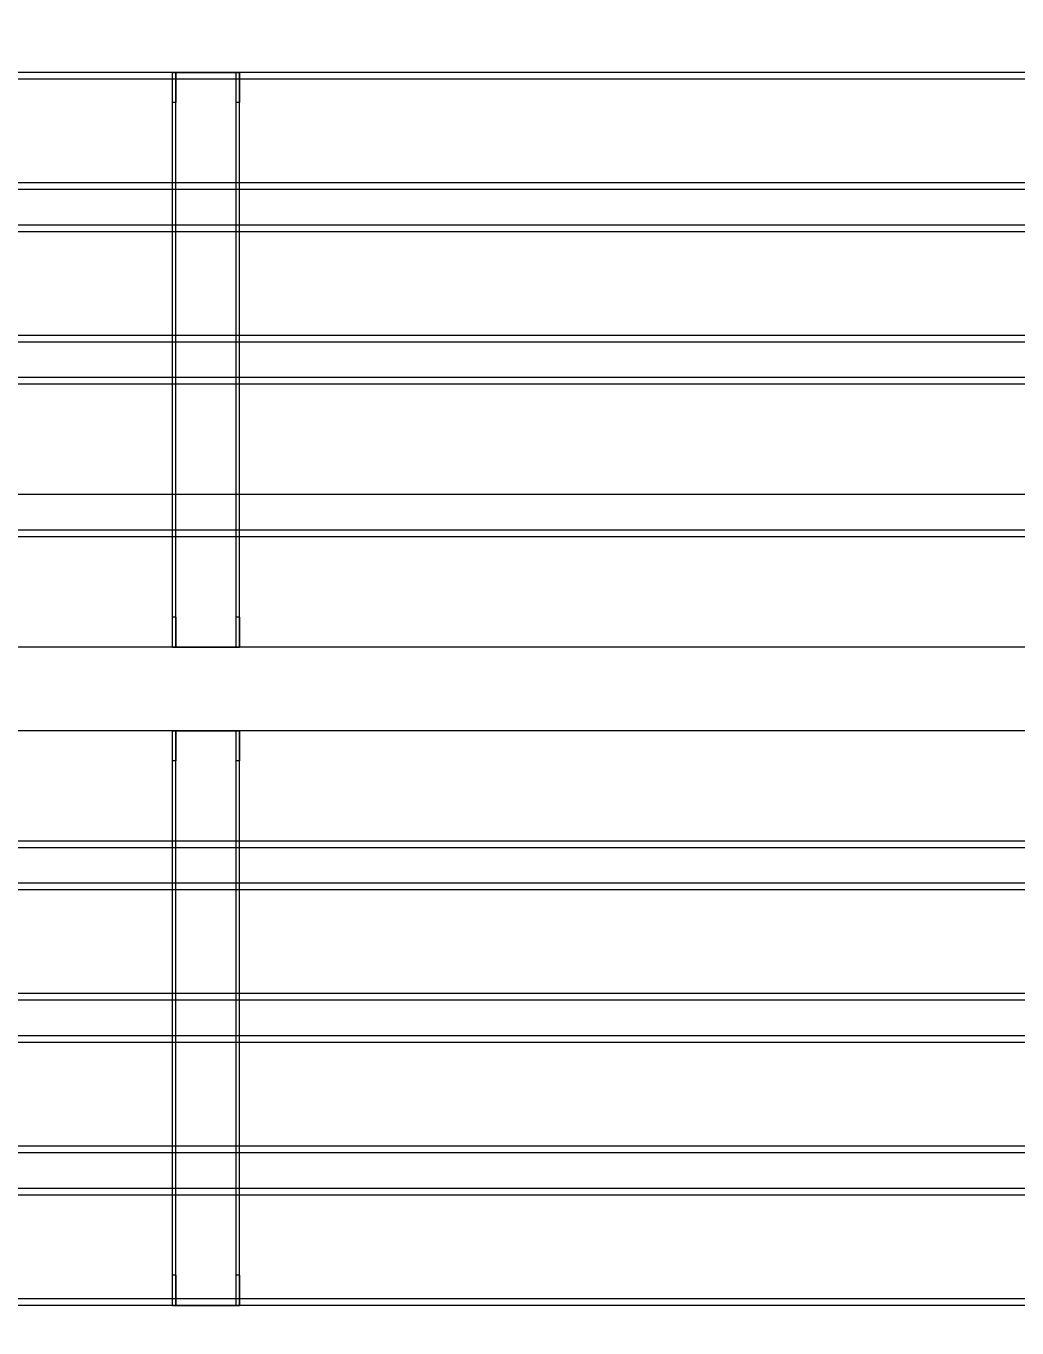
# Model space of a CAD drawing. Header units: millimetres. Extents: x 27531 to 32481, y 14140 to 19587.
# Drawn here: x 28599 to 29193, y 17562 to 18343 of the extents above; entities that cross this region are included whole.
import ezdxf

# ---------------------------------------------------------------- set-up
doc = ezdxf.new("R2010")
doc.units = ezdxf.units.MM
doc.header["$LTSCALE"] = 3
doc.layers.add('Warstwa 1', color=7, linetype='Continuous')
doc.styles.get("Standard").update_dxf_attribs({"font": 'arial.ttf'})
doc.dimstyles.new('MATEUSZ', dxfattribs={"dimtxt": 35, "dimasz": 16, "dimexe": 0.18, "dimexo": 0.0625, "dimgap": 0.09, "dimtad": 0, "dimdec": 0, "dimdsep": 46, "dimtxsty": 'Standard', "dimblk": 'DOT', "dimcen": 0.09, "dimse1": 1, "dimse2": 1, "dimadec": 0, "dimazin": 0, "dimtfac": 1, "dimtdec": 0, "dimtofl": 0, "dimtmove": 0, "dimatfit": 3, "dimfxl": 1, "dimtolj": 1, "dimtzin": 0, "dimlwd": 9, "dimlwe": 9, "dimarcsym": 0})

# ---------------------------------------------------------------- blocks, each defined once
blk = doc.blocks.new('eweq')
at = {"layer": 'Warstwa 1', "color": 7, "lineweight": 18}
for points in [[(35504.088, 16929.219), (35313.588, 16929.219)], [(35406.298, 16885.562), (35406.298, 16929.219)], [(35406.298, 16885.562), (35406.298, 16929.219)], [(35406.298, 16929.219), (35406.298, 16929.219)], [(35406.298, 16929.219), (35411.378, 16929.219)], [(35406.298, 16929.219), (35411.378, 16929.219)], [(35406.298, 16885.562), (35406.298, 16929.219)], [(35406.298, 16929.219), (35406.298, 16929.219)], [(35406.552, 16929.219), (35406.298, 16929.219)], [(35406.552, 16929.219), (35406.298, 16929.219)], [(35406.552, 16929.219), (35406.552, 16929.219)], [(35406.552, 16885.562), (35406.552, 16929.219)], [(35411.124, 16885.562), (35411.124, 16929.219)], [(35411.378, 16929.219), (35411.124, 16929.219)], [(35411.378, 16929.219), (35411.124, 16929.219)], [(35411.124, 16929.219), (35411.124, 16929.219)], [(35411.378, 16929.219), (35411.378, 16929.219)], [(35411.378, 16885.562), (35411.378, 16929.219)], [(35411.378, 16885.562), (35411.378, 16929.219)], [(35411.378, 16885.562), (35411.378, 16929.219)], [(35411.378, 16929.219), (35411.378, 16929.219)], [(35504.088, 16928.711), (35313.588, 16928.711)], [(35406.552, 16926.933), (35406.298, 16926.933)], [(35406.298, 16887.848), (35406.298, 16926.933)], [(35406.552, 16887.848), (35406.552, 16926.933)], [(35411.378, 16926.933), (35411.124, 16926.933)], [(35411.124, 16887.848), (35411.124, 16926.933)], [(35411.378, 16887.848), (35411.378, 16926.933)], [(35504.088, 16920.837), (35313.588, 16920.837)], [(35504.088, 16920.329), (35313.588, 16920.329)], [(35504.088, 16917.63), (35313.588, 16917.63)], [(35504.088, 16917.122), (35313.588, 16917.122)], [(35504.088, 16909.248), (35313.588, 16909.248)], [(35504.088, 16908.74), (35313.588, 16908.74)], [(35504.088, 16906.041), (35313.588, 16906.041)], [(35504.088, 16905.533), (35313.588, 16905.533)], [(35504.088, 16894.452), (35313.588, 16894.452)], [(35504.088, 16894.452), (35313.588, 16894.452)], [(35504.088, 16893.944), (35313.588, 16893.944)], [(35504.088, 16893.944), (35313.588, 16893.944)], [(35406.552, 16887.848), (35406.298, 16887.848)], [(35411.378, 16887.848), (35411.124, 16887.848)], [(35406.298, 16885.562), (35406.298, 16885.562)], [(35406.298, 16885.562), (35411.378, 16885.562)], [(35406.298, 16885.562), (35411.378, 16885.562)], [(35406.298, 16885.562), (35406.298, 16885.562)], [(35406.552, 16885.562), (35406.298, 16885.562)], [(35406.552, 16885.562), (35406.298, 16885.562)], [(35406.552, 16885.562), (35406.552, 16885.562)], [(35411.378, 16885.562), (35411.124, 16885.562)], [(35411.378, 16885.562), (35411.124, 16885.562)], [(35411.124, 16885.562), (35411.124, 16885.562)], [(35411.378, 16885.562), (35411.378, 16885.562)], [(35411.378, 16885.562), (35411.378, 16885.562)], [(35406.298, 16835.556), (35406.298, 16879.212)], [(35406.298, 16835.556), (35406.298, 16879.212)], [(35406.298, 16879.212), (35406.298, 16879.212)], [(35406.298, 16879.212), (35411.378, 16879.212)], [(35406.298, 16879.212), (35411.378, 16879.212)], [(35406.298, 16835.556), (35406.298, 16879.212)], [(35406.552, 16879.212), (35406.298, 16879.212)], [(35406.552, 16879.212), (35406.298, 16879.212)], [(35406.298, 16879.212), (35406.298, 16879.212)], [(35406.552, 16835.556), (35406.552, 16879.212)], [(35406.552, 16879.212), (35406.552, 16879.212)], [(35411.124, 16835.556), (35411.124, 16879.212)], [(35411.378, 16879.212), (35411.124, 16879.212)], [(35411.378, 16879.212), (35411.124, 16879.212)], [(35411.124, 16879.212), (35411.124, 16879.212)], [(35411.378, 16879.212), (35411.378, 16879.212)], [(35411.378, 16835.556), (35411.378, 16879.212)], [(35411.378, 16835.556), (35411.378, 16879.212)], [(35411.378, 16835.556), (35411.378, 16879.212)], [(35411.378, 16879.212), (35411.378, 16879.212)], [(35406.552, 16876.926), (35406.298, 16876.926)], [(35406.298, 16837.842), (35406.298, 16876.926)], [(35406.552, 16837.842), (35406.552, 16876.926)], [(35411.378, 16876.926), (35411.124, 16876.926)], [(35411.124, 16837.842), (35411.124, 16876.926)], [(35411.378, 16837.842), (35411.378, 16876.926)], [(35504.088, 16870.83), (35313.588, 16870.83)], [(35504.088, 16870.322), (35313.588, 16870.322)], [(35504.088, 16867.624), (35313.588, 16867.624)], [(35504.088, 16867.116), (35313.588, 16867.116)], [(35504.088, 16859.242), (35313.588, 16859.242)], [(35504.088, 16858.734), (35313.588, 16858.734)], [(35504.088, 16856.035), (35313.588, 16856.035)], [(35504.088, 16855.527), (35313.588, 16855.527)], [(35504.088, 16847.653), (35313.588, 16847.653)], [(35504.088, 16847.145), (35313.588, 16847.145)], [(35504.088, 16844.446), (35313.588, 16844.446)], [(35504.088, 16843.938), (35313.588, 16843.938)], [(35406.552, 16837.842), (35406.298, 16837.842)], [(35411.378, 16837.842), (35411.124, 16837.842)], [(35504.088, 16836.064), (35313.588, 16836.064)], [(35504.088, 16835.556), (35313.588, 16835.556)], [(35406.298, 16835.556), (35406.298, 16835.556)], [(35406.298, 16835.556), (35411.378, 16835.556)], [(35406.298, 16835.556), (35411.378, 16835.556)], [(35406.552, 16835.556), (35406.298, 16835.556)], [(35406.552, 16835.556), (35406.298, 16835.556)], [(35406.298, 16835.556), (35406.298, 16835.556)], [(35406.552, 16835.556), (35406.552, 16835.556)], [(35411.378, 16835.556), (35411.124, 16835.556)], [(35411.378, 16835.556), (35411.124, 16835.556)], [(35411.124, 16835.556), (35411.124, 16835.556)], [(35411.378, 16835.556), (35411.378, 16835.556)], [(35411.378, 16835.556), (35411.378, 16835.556)]]:
    blk.add_lwpolyline(points, dxfattribs=at)
for points in [[(35504.088, 16929.219), (35440.588, 16929.219), (35377.088, 16929.219), (35313.588, 16929.219)], [(35504.088, 16920.329), (35440.588, 16920.329), (35377.088, 16920.329), (35313.588, 16920.329)], [(35504.088, 16917.63), (35440.588, 16917.63), (35377.088, 16917.63), (35313.588, 16917.63)], [(35504.088, 16908.74), (35440.588, 16908.74), (35377.088, 16908.74), (35313.588, 16908.74)], [(35504.088, 16906.041), (35440.588, 16906.041), (35377.088, 16906.041), (35313.588, 16906.041)], [(35504.088, 16897.151), (35440.588, 16897.151), (35377.088, 16897.151), (35313.588, 16897.151)], [(35504.088, 16897.151), (35440.588, 16897.151), (35377.088, 16897.151), (35313.588, 16897.151)], [(35504.088, 16885.562), (35440.588, 16885.562), (35377.088, 16885.562), (35313.588, 16885.562)], [(35504.088, 16885.562), (35440.588, 16885.562), (35377.088, 16885.562), (35313.588, 16885.562)], [(35504.088, 16885.562), (35440.588, 16885.562), (35377.088, 16885.562), (35313.588, 16885.562)], [(35504.088, 16885.562), (35440.588, 16885.562), (35377.088, 16885.562), (35313.588, 16885.562)], [(35504.088, 16879.212), (35440.588, 16879.212), (35377.088, 16879.212), (35313.588, 16879.212)], [(35504.088, 16879.212), (35440.588, 16879.212), (35377.088, 16879.212), (35313.588, 16879.212)], [(35504.088, 16879.212), (35440.588, 16879.212), (35377.088, 16879.212), (35313.588, 16879.212)], [(35504.088, 16879.212), (35440.588, 16879.212), (35377.088, 16879.212), (35313.588, 16879.212)], [(35504.088, 16870.322), (35440.588, 16870.322), (35377.088, 16870.322), (35313.588, 16870.322)], [(35504.088, 16867.624), (35440.588, 16867.624), (35377.088, 16867.624), (35313.588, 16867.624)], [(35504.088, 16858.734), (35440.588, 16858.734), (35377.088, 16858.734), (35313.588, 16858.734)], [(35504.088, 16856.035), (35440.588, 16856.035), (35377.088, 16856.035), (35313.588, 16856.035)], [(35504.088, 16847.145), (35440.588, 16847.145), (35377.088, 16847.145), (35313.588, 16847.145)], [(35504.088, 16844.446), (35440.588, 16844.446), (35377.088, 16844.446), (35313.588, 16844.446)], [(35504.088, 16835.556), (35440.588, 16835.556), (35377.088, 16835.556), (35313.588, 16835.556)]]:
    blk.add_open_spline(points, degree=3, dxfattribs=at)
for points in [[(35406.298, 16926.933), (35406.298, 16927.04), (35406.298, 16927.157), (35406.298, 16927.264), (35406.298, 16927.372), (35406.298, 16927.487), (35406.298, 16927.592), (35406.298, 16927.697), (35406.298, 16927.805), (35406.298, 16927.904), (35406.298, 16928.004), (35406.298, 16928.103), (35406.298, 16928.195), (35406.298, 16928.287), (35406.298, 16928.376), (35406.298, 16928.458), (35406.298, 16928.541), (35406.298, 16928.618), (35406.298, 16928.689), (35406.298, 16928.76), (35406.298, 16928.824), (35406.298, 16928.882), (35406.298, 16928.94), (35406.298, 16928.989), (35406.298, 16929.033), (35406.298, 16929.077), (35406.298, 16929.112), (35406.298, 16929.141), (35406.298, 16929.16), (35406.298, 16929.175), (35406.298, 16929.188), (35406.298, 16929.196), (35406.298, 16929.202), (35406.298, 16929.207), (35406.298, 16929.215), (35406.298, 16929.219), (35406.298, 16929.219)], [(35406.552, 16929.219), (35406.552, 16929.219), (35406.552, 16929.21), (35406.552, 16929.194), (35406.552, 16929.179), (35406.552, 16929.153), (35406.552, 16929.122), (35406.552, 16929.09), (35406.552, 16929.049), (35406.552, 16929.002), (35406.552, 16928.955), (35406.552, 16928.899), (35406.552, 16928.838), (35406.552, 16928.777), (35406.552, 16928.709), (35406.552, 16928.635), (35406.552, 16928.561), (35406.552, 16928.481), (35406.552, 16928.396), (35406.552, 16928.311), (35406.552, 16928.222), (35406.552, 16928.127), (35406.552, 16928.032), (35406.552, 16927.936), (35406.552, 16927.834), (35406.552, 16927.732), (35406.552, 16927.631), (35406.552, 16927.523), (35406.552, 16927.451), (35406.552, 16927.382), (35406.552, 16927.308), (35406.552, 16927.26), (35406.552, 16927.212), (35406.552, 16927.163), (35406.552, 16927.085), (35406.552, 16927.011), (35406.552, 16926.933)], [(35411.124, 16926.933), (35411.124, 16927.04), (35411.124, 16927.157), (35411.124, 16927.264), (35411.124, 16927.372), (35411.124, 16927.487), (35411.124, 16927.592), (35411.124, 16927.697), (35411.124, 16927.805), (35411.124, 16927.904), (35411.124, 16928.004), (35411.124, 16928.103), (35411.124, 16928.195), (35411.124, 16928.287), (35411.124, 16928.376), (35411.124, 16928.458), (35411.124, 16928.541), (35411.124, 16928.618), (35411.124, 16928.689), (35411.124, 16928.76), (35411.124, 16928.824), (35411.124, 16928.882), (35411.124, 16928.94), (35411.124, 16928.989), (35411.124, 16929.033), (35411.124, 16929.077), (35411.124, 16929.112), (35411.124, 16929.141), (35411.124, 16929.16), (35411.124, 16929.175), (35411.124, 16929.188), (35411.124, 16929.196), (35411.124, 16929.202), (35411.124, 16929.207), (35411.124, 16929.215), (35411.124, 16929.219), (35411.124, 16929.219)], [(35411.378, 16929.219), (35411.378, 16929.219), (35411.378, 16929.21), (35411.378, 16929.194), (35411.378, 16929.179), (35411.378, 16929.153), (35411.378, 16929.122), (35411.378, 16929.09), (35411.378, 16929.049), (35411.378, 16929.002), (35411.378, 16928.955), (35411.378, 16928.899), (35411.378, 16928.838), (35411.378, 16928.777), (35411.378, 16928.709), (35411.378, 16928.635), (35411.378, 16928.561), (35411.378, 16928.481), (35411.378, 16928.396), (35411.378, 16928.311), (35411.378, 16928.222), (35411.378, 16928.127), (35411.378, 16928.032), (35411.378, 16927.936), (35411.378, 16927.834), (35411.378, 16927.732), (35411.378, 16927.631), (35411.378, 16927.523), (35411.378, 16927.451), (35411.378, 16927.382), (35411.378, 16927.308), (35411.378, 16927.26), (35411.378, 16927.212), (35411.378, 16927.163), (35411.378, 16927.085), (35411.378, 16927.011), (35411.378, 16926.933)], [(35406.298, 16885.562), (35406.298, 16885.562), (35406.298, 16885.571), (35406.298, 16885.587), (35406.298, 16885.602), (35406.298, 16885.628), (35406.298, 16885.659), (35406.298, 16885.691), (35406.298, 16885.732), (35406.298, 16885.779), (35406.298, 16885.826), (35406.298, 16885.882), (35406.298, 16885.942), (35406.298, 16886.003), (35406.298, 16886.072), (35406.298, 16886.146), (35406.298, 16886.22), (35406.298, 16886.3), (35406.298, 16886.385), (35406.298, 16886.47), (35406.298, 16886.559), (35406.298, 16886.654), (35406.298, 16886.749), (35406.298, 16886.845), (35406.298, 16886.947), (35406.298, 16887.049), (35406.298, 16887.15), (35406.298, 16887.258), (35406.298, 16887.33), (35406.298, 16887.399), (35406.298, 16887.473), (35406.298, 16887.521), (35406.298, 16887.569), (35406.298, 16887.618), (35406.298, 16887.696), (35406.298, 16887.77), (35406.298, 16887.848)], [(35406.552, 16887.848), (35406.552, 16887.74), (35406.552, 16887.624), (35406.552, 16887.517), (35406.552, 16887.408), (35406.552, 16887.294), (35406.552, 16887.189), (35406.552, 16887.084), (35406.552, 16886.976), (35406.552, 16886.877), (35406.552, 16886.777), (35406.552, 16886.678), (35406.552, 16886.586), (35406.552, 16886.494), (35406.552, 16886.405), (35406.552, 16886.323), (35406.552, 16886.24), (35406.552, 16886.163), (35406.552, 16886.092), (35406.552, 16886.021), (35406.552, 16885.957), (35406.552, 16885.899), (35406.552, 16885.841), (35406.552, 16885.791), (35406.552, 16885.748), (35406.552, 16885.704), (35406.552, 16885.669), (35406.552, 16885.64), (35406.552, 16885.621), (35406.552, 16885.606), (35406.552, 16885.593), (35406.552, 16885.585), (35406.552, 16885.579), (35406.552, 16885.574), (35406.552, 16885.566), (35406.552, 16885.562), (35406.552, 16885.562)], [(35411.124, 16885.562), (35411.124, 16885.562), (35411.124, 16885.571), (35411.124, 16885.587), (35411.124, 16885.602), (35411.124, 16885.628), (35411.124, 16885.659), (35411.124, 16885.691), (35411.124, 16885.732), (35411.124, 16885.779), (35411.124, 16885.826), (35411.124, 16885.882), (35411.124, 16885.942), (35411.124, 16886.003), (35411.124, 16886.072), (35411.124, 16886.146), (35411.124, 16886.22), (35411.124, 16886.3), (35411.124, 16886.385), (35411.124, 16886.47), (35411.124, 16886.559), (35411.124, 16886.654), (35411.124, 16886.749), (35411.124, 16886.845), (35411.124, 16886.947), (35411.124, 16887.049), (35411.124, 16887.15), (35411.124, 16887.258), (35411.124, 16887.33), (35411.124, 16887.399), (35411.124, 16887.473), (35411.124, 16887.521), (35411.124, 16887.569), (35411.124, 16887.618), (35411.124, 16887.696), (35411.124, 16887.77), (35411.124, 16887.848)], [(35411.378, 16887.848), (35411.378, 16887.74), (35411.378, 16887.624), (35411.378, 16887.517), (35411.378, 16887.408), (35411.378, 16887.294), (35411.378, 16887.189), (35411.378, 16887.084), (35411.378, 16886.976), (35411.378, 16886.877), (35411.378, 16886.777), (35411.378, 16886.678), (35411.378, 16886.586), (35411.378, 16886.494), (35411.378, 16886.405), (35411.378, 16886.323), (35411.378, 16886.24), (35411.378, 16886.163), (35411.378, 16886.092), (35411.378, 16886.021), (35411.378, 16885.957), (35411.378, 16885.899), (35411.378, 16885.841), (35411.378, 16885.791), (35411.378, 16885.748), (35411.378, 16885.704), (35411.378, 16885.669), (35411.378, 16885.64), (35411.378, 16885.621), (35411.378, 16885.606), (35411.378, 16885.593), (35411.378, 16885.585), (35411.378, 16885.579), (35411.378, 16885.574), (35411.378, 16885.566), (35411.378, 16885.562), (35411.378, 16885.562)], [(35406.298, 16876.926), (35406.298, 16877.034), (35406.298, 16877.151), (35406.298, 16877.258), (35406.298, 16877.366), (35406.298, 16877.481), (35406.298, 16877.585), (35406.298, 16877.691), (35406.298, 16877.798), (35406.298, 16877.898), (35406.298, 16877.998), (35406.298, 16878.097), (35406.298, 16878.189), (35406.298, 16878.281), (35406.298, 16878.37), (35406.298, 16878.452), (35406.298, 16878.534), (35406.298, 16878.612), (35406.298, 16878.682), (35406.298, 16878.753), (35406.298, 16878.817), (35406.298, 16878.875), (35406.298, 16878.934), (35406.298, 16878.983), (35406.298, 16879.027), (35406.298, 16879.071), (35406.298, 16879.106), (35406.298, 16879.135), (35406.298, 16879.154), (35406.298, 16879.169), (35406.298, 16879.181), (35406.298, 16879.189), (35406.298, 16879.196), (35406.298, 16879.201), (35406.298, 16879.209), (35406.298, 16879.212), (35406.298, 16879.212)], [(35406.552, 16879.212), (35406.552, 16879.212), (35406.552, 16879.204), (35406.552, 16879.188), (35406.552, 16879.172), (35406.552, 16879.147), (35406.552, 16879.115), (35406.552, 16879.084), (35406.552, 16879.042), (35406.552, 16878.996), (35406.552, 16878.949), (35406.552, 16878.893), (35406.552, 16878.832), (35406.552, 16878.771), (35406.552, 16878.702), (35406.552, 16878.629), (35406.552, 16878.555), (35406.552, 16878.475), (35406.552, 16878.39), (35406.552, 16878.305), (35406.552, 16878.216), (35406.552, 16878.121), (35406.552, 16878.026), (35406.552, 16877.93), (35406.552, 16877.828), (35406.552, 16877.725), (35406.552, 16877.624), (35406.552, 16877.517), (35406.552, 16877.445), (35406.552, 16877.375), (35406.552, 16877.302), (35406.552, 16877.253), (35406.552, 16877.206), (35406.552, 16877.157), (35406.552, 16877.079), (35406.552, 16877.005), (35406.552, 16876.926)], [(35411.124, 16876.926), (35411.124, 16877.034), (35411.124, 16877.151), (35411.124, 16877.258), (35411.124, 16877.366), (35411.124, 16877.481), (35411.124, 16877.585), (35411.124, 16877.691), (35411.124, 16877.798), (35411.124, 16877.898), (35411.124, 16877.998), (35411.124, 16878.097), (35411.124, 16878.189), (35411.124, 16878.281), (35411.124, 16878.37), (35411.124, 16878.452), (35411.124, 16878.534), (35411.124, 16878.612), (35411.124, 16878.682), (35411.124, 16878.753), (35411.124, 16878.817), (35411.124, 16878.875), (35411.124, 16878.934), (35411.124, 16878.983), (35411.124, 16879.027), (35411.124, 16879.071), (35411.124, 16879.106), (35411.124, 16879.135), (35411.124, 16879.154), (35411.124, 16879.169), (35411.124, 16879.181), (35411.124, 16879.189), (35411.124, 16879.196), (35411.124, 16879.201), (35411.124, 16879.209), (35411.124, 16879.212), (35411.124, 16879.212)], [(35411.378, 16879.212), (35411.378, 16879.212), (35411.378, 16879.204), (35411.378, 16879.188), (35411.378, 16879.172), (35411.378, 16879.147), (35411.378, 16879.115), (35411.378, 16879.084), (35411.378, 16879.042), (35411.378, 16878.996), (35411.378, 16878.949), (35411.378, 16878.893), (35411.378, 16878.832), (35411.378, 16878.771), (35411.378, 16878.702), (35411.378, 16878.629), (35411.378, 16878.555), (35411.378, 16878.475), (35411.378, 16878.39), (35411.378, 16878.305), (35411.378, 16878.216), (35411.378, 16878.121), (35411.378, 16878.026), (35411.378, 16877.93), (35411.378, 16877.828), (35411.378, 16877.725), (35411.378, 16877.624), (35411.378, 16877.517), (35411.378, 16877.445), (35411.378, 16877.375), (35411.378, 16877.302), (35411.378, 16877.253), (35411.378, 16877.206), (35411.378, 16877.157), (35411.378, 16877.079), (35411.378, 16877.005), (35411.378, 16876.926)], [(35406.298, 16835.556), (35406.298, 16835.556), (35406.298, 16835.565), (35406.298, 16835.58), (35406.298, 16835.596), (35406.298, 16835.622), (35406.298, 16835.653), (35406.298, 16835.685), (35406.298, 16835.726), (35406.298, 16835.773), (35406.298, 16835.82), (35406.298, 16835.875), (35406.298, 16835.936), (35406.298, 16835.997), (35406.298, 16836.066), (35406.298, 16836.14), (35406.298, 16836.214), (35406.298, 16836.294), (35406.298, 16836.379), (35406.298, 16836.464), (35406.298, 16836.553), (35406.298, 16836.647), (35406.298, 16836.742), (35406.298, 16836.838), (35406.298, 16836.941), (35406.298, 16837.043), (35406.298, 16837.144), (35406.298, 16837.252), (35406.298, 16837.323), (35406.298, 16837.393), (35406.298, 16837.466), (35406.298, 16837.515), (35406.298, 16837.563), (35406.298, 16837.612), (35406.298, 16837.69), (35406.298, 16837.764), (35406.298, 16837.842)], [(35406.552, 16837.842), (35406.552, 16837.734), (35406.552, 16837.617), (35406.552, 16837.511), (35406.552, 16837.402), (35406.552, 16837.288), (35406.552, 16837.183), (35406.552, 16837.078), (35406.552, 16836.97), (35406.552, 16836.871), (35406.552, 16836.771), (35406.552, 16836.672), (35406.552, 16836.58), (35406.552, 16836.488), (35406.552, 16836.399), (35406.552, 16836.316), (35406.552, 16836.234), (35406.552, 16836.157), (35406.552, 16836.086), (35406.552, 16836.015), (35406.552, 16835.951), (35406.552, 16835.893), (35406.552, 16835.835), (35406.552, 16835.785), (35406.552, 16835.741), (35406.552, 16835.697), (35406.552, 16835.662), (35406.552, 16835.634), (35406.552, 16835.614), (35406.552, 16835.599), (35406.552, 16835.587), (35406.552, 16835.579), (35406.552, 16835.573), (35406.552, 16835.568), (35406.552, 16835.56), (35406.552, 16835.556), (35406.552, 16835.556)], [(35411.124, 16835.556), (35411.124, 16835.556), (35411.124, 16835.565), (35411.124, 16835.58), (35411.124, 16835.596), (35411.124, 16835.622), (35411.124, 16835.653), (35411.124, 16835.685), (35411.124, 16835.726), (35411.124, 16835.773), (35411.124, 16835.82), (35411.124, 16835.875), (35411.124, 16835.936), (35411.124, 16835.997), (35411.124, 16836.066), (35411.124, 16836.14), (35411.124, 16836.214), (35411.124, 16836.294), (35411.124, 16836.379), (35411.124, 16836.464), (35411.124, 16836.553), (35411.124, 16836.647), (35411.124, 16836.742), (35411.124, 16836.838), (35411.124, 16836.941), (35411.124, 16837.043), (35411.124, 16837.144), (35411.124, 16837.252), (35411.124, 16837.323), (35411.124, 16837.393), (35411.124, 16837.466), (35411.124, 16837.515), (35411.124, 16837.563), (35411.124, 16837.612), (35411.124, 16837.69), (35411.124, 16837.764), (35411.124, 16837.842)], [(35411.378, 16837.842), (35411.378, 16837.734), (35411.378, 16837.617), (35411.378, 16837.511), (35411.378, 16837.402), (35411.378, 16837.288), (35411.378, 16837.183), (35411.378, 16837.078), (35411.378, 16836.97), (35411.378, 16836.871), (35411.378, 16836.771), (35411.378, 16836.672), (35411.378, 16836.58), (35411.378, 16836.488), (35411.378, 16836.399), (35411.378, 16836.316), (35411.378, 16836.234), (35411.378, 16836.157), (35411.378, 16836.086), (35411.378, 16836.015), (35411.378, 16835.951), (35411.378, 16835.893), (35411.378, 16835.835), (35411.378, 16835.785), (35411.378, 16835.741), (35411.378, 16835.697), (35411.378, 16835.662), (35411.378, 16835.634), (35411.378, 16835.614), (35411.378, 16835.599), (35411.378, 16835.587), (35411.378, 16835.579), (35411.378, 16835.573), (35411.378, 16835.568), (35411.378, 16835.56), (35411.378, 16835.556), (35411.378, 16835.556)]]:
    blk.add_open_spline(points, degree=3, knots=[0, 0, 0, 0, 1, 1, 1, 2, 2, 2, 3, 3, 3, 4, 4, 4, 5, 5, 5, 6, 6, 6, 7, 7, 7, 8, 8, 8, 9, 9, 9, 10, 10, 10, 11, 11, 11, 12, 12, 12, 12], dxfattribs=at)
blk = doc.blocks.new('_Dot')
at = {"color": 0, "linetype": 'ByBlock', "lineweight": -2}
blk.add_line((-0.5, 0), (-1, 0), dxfattribs=at)
at = {"color": 0, "linetype": 'ByBlock', "const_width": 0.5}
blk.add_lwpolyline([(-0.25, 0, 1), (0.25, 0, 1)], format="xyb", close=True, dxfattribs=at)
blk = doc.blocks.new('*D35')
at = {"color": 0, "lineweight": 9, "transparency": 16777216}
for p, q in [((29763.3, 18853.65), (29763.3, 17971.81)), ((29763.3, 17015.65), (29763.3, 17870.52))]:
    blk.add_line(p, q, dxfattribs=at)
at = {"layer": 'Defpoints', "color": 0, "transparency": 16777216}
for p in [(28623.79, 18869.65), (29763.3, 18869.65), (28623.79, 16999.65)]:
    blk.add_point(p, dxfattribs=at)
at = {"color": 0, "lineweight": 9, "transparency": 16777216, "xscale": 16, "yscale": 16, "zscale": 16}
for p, rotation in [((29763.3, 18869.65), 90), ((29763.3, 16999.65), 270)]:
    blk.add_blockref('_Dot', p, dxfattribs=dict(at, rotation=rotation))
at = {"color": 0, "transparency": 16777216, "insert": (29763.3, 17921.16), "char_height": 35, "attachment_point": 5, "rotation": 90}
blk.add_mtext('\\A1;1870', dxfattribs=at)

msp = doc.modelspace()

# ---------------------------------------------------------------- block references
at = {"xscale": 7.89, "yscale": 7.89, "zscale": 7.89}
msp.add_blockref('eweq', (-250668.93, -115256.62), dxfattribs=at)

# ---------------------------------------------------------------- dimensions: what is measured, and where the dimension line sits
dim = msp.add_linear_dim(base=(29763.3, 18869.65), p1=(28623.79, 16999.65), p2=(28623.79, 18869.65), angle=90, dimstyle='MATEUSZ')
dim.commit()
dim.dimension.update_dxf_attribs({"geometry": '*D35', "text_midpoint": (29763.3, 17921.16), "dimtype": 160})

doc.saveas('drawing.dxf')
